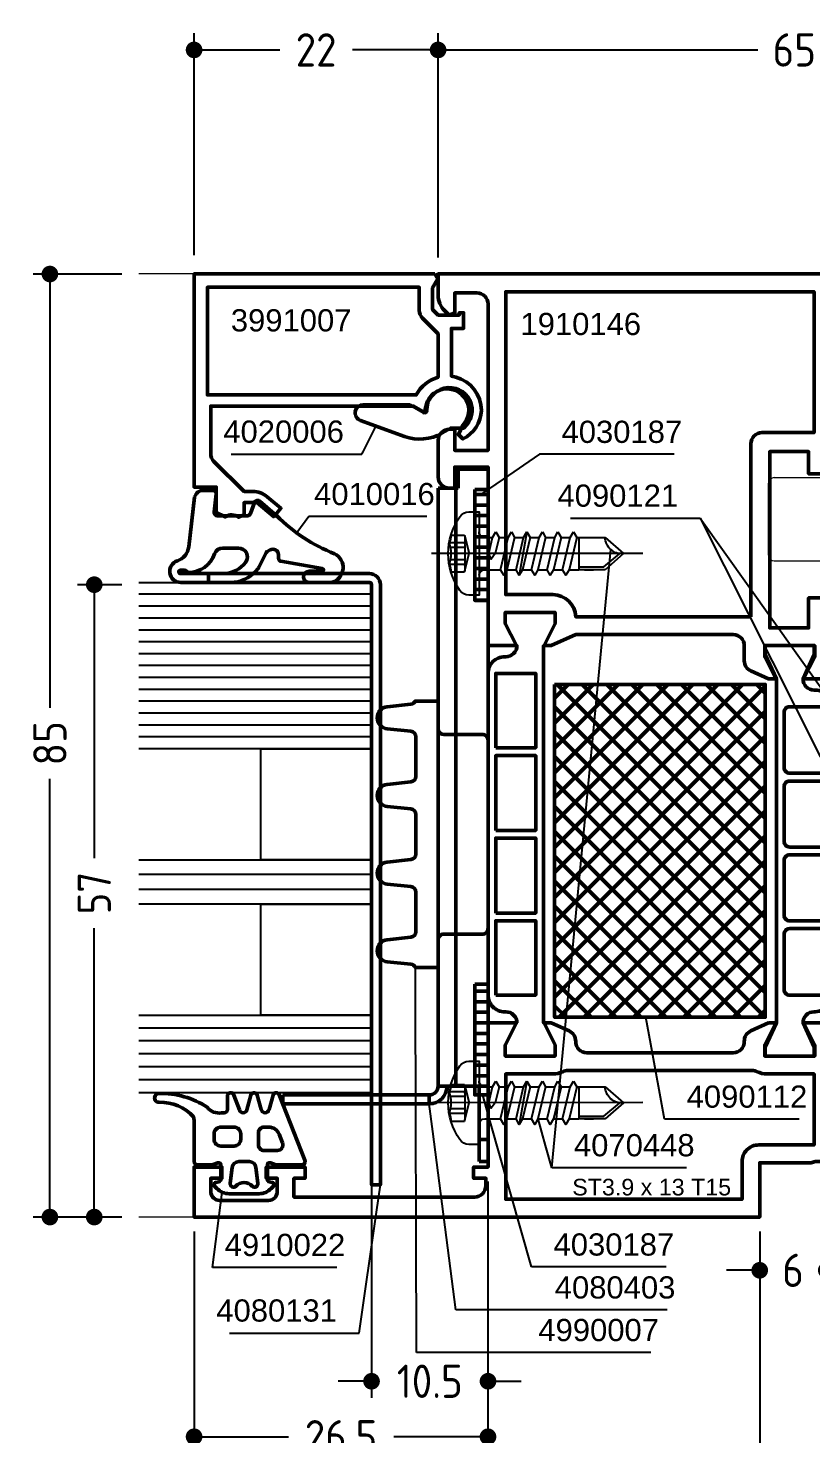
# Model space of a CAD drawing. Header units: millimetres. Extents: x 17 to 191, y 41 to 233.
# Drawn here: x 16.9 to 87.6, y 105.7 to 232.5 of the extents above; entities that cross this region are included whole.
import ezdxf

# ---------------------------------------------------------------- set-up
doc = ezdxf.new("R2010")
doc.units = ezdxf.units.MM
doc.linetypes.add('CENTER', pattern=[50.8, 31.75, -6.35, 6.35, -6.35])
for name, color, linetype, lineweight in [('AM_5', 3, 'Continuous', 25), ('AM_C', 50, 'Continuous', 50), ('AM_S', 80, 'Continuous', 50), ('Cent4', 10, 'CENTER', 13), ('Cont2', 2, 'Continuous', 25), ('Cont3', 70, 'Continuous', 18), ('Cont4', 10, 'Continuous', 13)]:
    doc.layers.add(name, color=color, linetype=linetype, lineweight=lineweight)
doc.styles.add('HBS_DIMTEXTSTYLE', font='isocp.shx')
doc.styles.add('SWISSL', font='swissl.ttf')
doc.dimstyles.new('Konstruktionsschnitt 1-1$0', dxfattribs={"dimscale": 0, "dimtxt": 3, "dimasz": 1.5, "dimexe": 1.5, "dimexo": 1.5, "dimgap": 1.5, "dimtad": 0, "dimdsep": 46, "dimtxsty": 'HBS_DIMTEXTSTYLE', "dimblk": 'PUNKT', "dimcen": 0, "dimclrd": 3, "dimclre": 3, "dimclrt": 2, "dimadec": 1, "dimazin": 2, "dimtfac": 0.7, "dimtofl": 0, "dimtmove": 0, "dimatfit": 3, "dimfxl": 1, "dimtolj": 1, "dimtzin": 0, "dimarcsym": 0})

# ---------------------------------------------------------------- blocks, each defined once
blk = doc.blocks.new('Band01')
for p, q in [((-7.795, 5.75), (-7.795, 3.7)), ((0.155, 0.161), (-0.306, 6.038)), ((-16.697, 2.677), (-21.002, 1.11)), ((-16.495, 2.5), (-16.495, 2.536)), ((-16.205, 2.25), (-16.245, 2.25)), ((-14.64, 2.036), (-15.51, 2.189)), ((-11.427, 1.975), (-13.945, 1.975)), ((-9.19, 2.25), (-10.87, 2.014)), ((-12.957, 1.7), (-9.796, 1.7)), ((-14.316, 0.834), (-14.752, -0.099)), ((-21.495, 0.405), (-21.495, -0.205)), ((-15.495, 0.25), (-14.589, 0.25)), ((-6.924, 0.142), (0, 0)), ((-20.651, -1.256), (-21.349, -0.559)), ((-14.845, -0.522), (-14.845, -7.982)), ((-11.374, -0.393), (-11.469, -0.299)), ((-11.466, -0.629), (-11.373, -0.536)), ((-11.345, 0), (-7.845, 0)), ((-20.395, -1.15), (-20.395, -0.8)), ((-20.395, -0.8), (-19.345, -0.8)), ((-19.189, -0.956), (-19.345, -0.8)), ((-19.345, -1.324), (-19.189, -1.168)), ((-16.495, -9.647), (-16.495, -0.75)), ((-11.382, -0.854), (-11.466, -0.771)), ((-11.466, -1.079), (-11.382, -0.996)), ((-11.382, -1.304), (-11.466, -1.221)), ((-9.506, -0.912), (-9.353, -0.939)), ((-19.345, -1.324), (-19.345, -1.45)), ((-19.189, -1.606), (-19.345, -1.45)), ((-19.345, -1.974), (-19.189, -1.818)), ((-11.466, -1.529), (-11.382, -1.446)), ((-11.374, -1.762), (-11.466, -1.671)), ((-11.345, -1.878), (-11.345, -1.833)), ((-10.836, -2.032), (-10.558, -1.837)), ((-9.022, -1.332), (-9.022, -2.498)), ((-19.345, -1.974), (-19.345, -2.1)), ((-19.189, -2.256), (-19.345, -2.1)), ((-19.345, -2.624), (-19.189, -2.468)), ((-12.992, -5.432), (-11.355, -1.92)), ((-11.003, -2.23), (-12.334, -5.086)), ((-11.449, -2.123), (-11.175, -2.251)), ((-11.139, -2.262), (-11.175, -2.251)), ((-10.982, -2.19), (-11.022, -2.235)), ((-21.678, -2.745), (-22.278, -4.031)), ((-20.645, -2.6), (-21.452, -2.6)), ((-20.395, -3.538), (-20.395, -2.85)), ((-19.345, -2.624), (-19.345, -2.75)), ((-19.189, -2.906), (-19.345, -2.75)), ((-19.345, -3.274), (-19.189, -3.118)), ((-9.026, -2.542), (-9.419, -4.77)), ((-19.795, -3.728), (-20.258, -3.687)), ((-19.295, -4.228), (-19.795, -3.728)), ((-19.345, -3.274), (-19.345, -3.4)), ((-19.345, -3.4), (-18.845, -3.4)), ((-18.595, -3.65), (-18.595, -8.161)), ((-25.895, -7.675), (-25.895, -4.425)), ((-25.645, -4.175), (-22.504, -4.175)), ((-19.295, -7.873), (-19.295, -4.228)), ((-18.595, -4.8), (-19.295, -4.8)), ((-12.78, -4.978), (-12.485, -5.115)), ((-12.413, -5.682), (-12.296, -6.345)), ((-12.474, -6.35), (-12.86, -6.026)), ((-11.336, -6.428), (-11.292, -6.181)), ((-10.713, -5.776), (-10.62, -5.792)), ((-12.295, -7.1), (-12.295, -6.733)), ((-12.093, -6.548), (-11.625, -6.63)), ((-18.595, -7.3), (-19.295, -7.3)), ((-11.295, -7.1), (-12.295, -7.1)), ((-11.316, -7.379), (-11.224, -7.288)), ((-11.232, -7.604), (-11.316, -7.521)), ((-11.195, -7.217), (-11.195, -7.2)), ((-25.645, -7.925), (-22.504, -7.925)), ((-22.278, -8.07), (-21.678, -9.356)), ((-19.795, -8.373), (-19.295, -7.873)), ((-11.316, -7.829), (-11.232, -7.746)), ((-11.232, -8.054), (-11.316, -7.971)), ((-11.316, -8.279), (-11.232, -8.196)), ((-20.87, -9.764), (-18.845, -8.594)), ((-20.395, -9.25), (-20.395, -8.563)), ((-20.258, -8.413), (-19.795, -8.373)), ((-14.711, -8.482), (-13.691, -10.25)), ((-11.232, -8.504), (-11.316, -8.421)), ((-11.316, -8.729), (-11.232, -8.646)), ((-11.232, -8.954), (-11.316, -8.871)), ((-21.452, -9.5), (-20.645, -9.5)), ((-11.316, -9.179), (-11.232, -9.096)), ((-11.232, -9.404), (-11.316, -9.321)), ((-20.995, -10.85), (-20.995, -9.98)), ((-18.422, -11.677), (-16.568, -9.823)), ((-11.316, -9.629), (-11.232, -9.546)), ((-11.232, -9.854), (-11.316, -9.771)), ((-11.316, -10.079), (-11.232, -9.996)), ((-20.395, -11.1), (-20.395, -10.4)), ((-20.395, -10.4), (-19.345, -10.4)), ((-19.345, -10.4), (-19.345, -10.674)), ((-12.824, -10.75), (-11.295, -10.75)), ((-11.224, -10.312), (-11.316, -10.221)), ((-11.195, -10.65), (-11.195, -10.383)), ((-20.745, -11.1), (-20.395, -11.1)), ((-19.285, -11.016), (-19.078, -11.586)), ((-18.843, -11.75), (-18.599, -11.75))]:
    blk.add_line(p, q)
blk.add_lwpolyline([(-11.022, -2.235), (-11.078, -2.261), (-11.139, -2.262)])
for radius in [1.637, 1.125]:
    blk.add_circle((-4.045, 5.75), radius)
for centre, radius, start, end in [((-4.045, 5.75), 3.75, 4.41148, 180), ((-9.795, 3.7), 2, 269.99111, 0), ((-9.295, 3.75), 1.5, 273.06609, 358.03854), ((-16.645, 2.536), 0.15, 0, 110), ((-16.245, 2.5), 0.25, 180, 270), ((-16.205, -1.75), 4, 80, 90), ((-13.945, 5.975), 4, 260, 270), ((-11.427, 5.975), 4, 270, 278), ((-12.957, 0.2), 1.5, 90, 155), ((-20.745, 0.405), 0.75, 110, 180), ((-15.495, -0.75), 1, 90, 180), ((-7.011, -2.357), 2.5, 88, 109.49366), ((0.005, 0.15), 0.15, 268, 4.41148), ((-20.995, -0.205), 0.5, 180, 225), ((-13.845, -0.522), 1, 155, 180), ((-11.345, -0.175), 0.175, 90, 225), ((-11.395, -0.7), 0.1, 135, 225), ((-11.445, -0.464), 0.1, 315, 45), ((-20.545, -1.15), 0.15, 225, 0), ((-19.295, -1.062), 0.15, 315, 45), ((-11.395, -1.15), 0.1, 135, 225), ((-11.453, -0.925), 0.1, 315, 45), ((-11.705, -0.199), 2, 305.00023, 332.53634), ((-9.575, -1.305), 0.4, 80, 152.53869), ((-9.422, -1.332), 0.4, 0, 80), ((-19.295, -1.712), 0.15, 315, 45), ((-11.395, -1.6), 0.1, 135, 225), ((-11.453, -1.375), 0.1, 315, 45), ((-11.445, -1.833), 0.1, 0, 45), ((-11.445, -1.878), 0.1, 335, 0), ((-19.295, -2.362), 0.15, 315, 45), ((-10.55, -2.442), 0.5, 125, 155), ((-9.272, -2.498), 0.25, 350, 0), ((-21.452, -2.85), 0.25, 90, 155), ((-20.645, -2.85), 0.25, 0, 90), ((-19.295, -3.012), 0.15, 315, 45), ((-20.245, -3.538), 0.15, 180, 265), ((-18.845, -3.65), 0.25, 0, 90), ((-25.645, -4.425), 0.25, 90, 180), ((-22.504, -3.925), 0.25, 270, 335), ((-10.447, -4.807), 1, 260, 346.91128), ((-14.343, -3.902), 5, 346.91133, 350), ((-12.539, -5.643), 0.5, 155, 230), ((-12.549, -5.251), 0.15, 347.03873, 64.96205), ((-11.428, -5.508), 1, 154.99544, 190), ((-10.8, -6.268), 0.5, 80, 169.98473), ((-12.795, -6.733), 0.5, 0, 50), ((-12.05, -6.302), 0.25, 190, 260), ((-11.582, -6.384), 0.25, 260, 350), ((-11.245, -7.45), 0.1, 135, 225), ((-11.295, -7.2), 0.1, 0, 90), ((-11.303, -7.675), 0.1, 315, 45), ((-11.295, -7.217), 0.1, 315, 0), ((-25.645, -7.675), 0.25, 180, 270), ((-22.504, -8.175), 0.25, 25, 90), ((-19.095, -8.161), 0.5, 300, 0), ((-13.845, -7.982), 1, 180, 210), ((-11.245, -7.9), 0.1, 135, 225), ((-11.303, -8.125), 0.1, 315, 45), ((-20.245, -8.563), 0.15, 95, 180), ((-11.245, -8.35), 0.1, 135, 225), ((-11.245, -8.8), 0.1, 135, 225), ((-11.303, -8.575), 0.1, 315, 45), ((-21.452, -9.25), 0.25, 205, 270), ((-20.645, -9.25), 0.25, 270, 0), ((-11.245, -9.25), 0.1, 135, 225), ((-11.303, -9.025), 0.1, 315, 45), ((-11.303, -9.475), 0.1, 315, 45), ((-20.745, -9.98), 0.25, 120, 180), ((-16.745, -9.647), 0.25, 315, 0), ((-11.245, -9.7), 0.1, 135, 225), ((-11.245, -10.15), 0.1, 135, 225), ((-11.303, -9.925), 0.1, 315, 45), ((-18.345, -10.674), 1, 180, 200), ((-12.824, -9.75), 1, 210, 270), ((-11.295, -10.65), 0.1, 270, 0), ((-11.295, -10.383), 0.1, 0, 45), ((-20.745, -10.85), 0.25, 180, 270), ((-18.843, -11.5), 0.25, 200, 270), ((-18.599, -11.5), 0.25, 270, 315)]:
    blk.add_arc(centre, radius, start, end)
at = {"layer": 'Cent4'}
for q in [(-4.045, 11.253), (-8.548, 5.75), (0.458, 5.75), (-4.045, 1.247)]:
    blk.add_line((-4.045, 5.75), q, dxfattribs=at)
blk = doc.blocks.new('PUNKT')
at = {"color": 0, "linetype": 'Continuous'}
blk.add_line((-0.5, 0), (-1, 0), dxfattribs=at)
at = {"color": 0, "linetype": 'Continuous', "const_width": 0.5}
blk.add_lwpolyline([(-0.25, 0, 1), (0.25, 0, 1)], format="xyb", close=True, dxfattribs=at)
blk = doc.blocks.new('*D6')
at = {"layer": 'AM_5', "color": 3, "lineweight": -2, "transparency": 16777216}
for p, q in [((25.37, 182.37), (21.37, 182.37)), ((22.87, 180.87), (22.87, 157.72)), ((22.87, 126.87), (22.87, 151.42)), ((25.37, 125.37), (21.37, 125.37))]:
    blk.add_line(p, q, dxfattribs=at)
at = {"layer": 'AM_5', "color": 3, "lineweight": -2, "transparency": 16777216, "xscale": 1.5, "yscale": 1.5, "zscale": 1.5}
for p, rotation in [((22.87, 182.37), 90), ((22.87, 125.37), 270)]:
    blk.add_blockref('PUNKT', p, dxfattribs=dict(at, rotation=rotation))
at = {"layer": 'AM_5', "color": 2, "transparency": 16777216, "insert": (22.87, 154.57), "char_height": 3, "attachment_point": 5, "rotation": 90, "style": 'HBS_DIMTEXTSTYLE'}
blk.add_mtext('\\A1;57', dxfattribs=at)
blk = doc.blocks.new('*D7')
at = {"layer": 'AM_5', "color": 3, "lineweight": -2, "transparency": 16777216}
for p, q in [((25.37, 210.37), (17.37, 210.37)), ((18.87, 208.87), (18.87, 171.28)), ((18.87, 126.87), (18.87, 164.86)), ((25.37, 125.37), (17.37, 125.37))]:
    blk.add_line(p, q, dxfattribs=at)
at = {"layer": 'AM_5', "color": 3, "lineweight": -2, "transparency": 16777216, "xscale": 1.5, "yscale": 1.5, "zscale": 1.5}
for p, rotation in [((18.87, 210.37), 90), ((18.87, 125.37), 270)]:
    blk.add_blockref('PUNKT', p, dxfattribs=dict(at, rotation=rotation))
at = {"layer": 'AM_5', "color": 2, "transparency": 16777216, "insert": (18.87, 168.07), "char_height": 3, "attachment_point": 5, "rotation": 90, "style": 'HBS_DIMTEXTSTYLE'}
blk.add_mtext('\\A1;85', dxfattribs=at)
blk = doc.blocks.new('*D8')
at = {"layer": 'AM_5', "color": 3, "lineweight": -2, "transparency": 16777216}
for p, q in [((31.87, 212.07), (31.87, 232.07)), ((53.87, 212.07), (53.87, 232.07)), ((33.37, 230.57), (39.6, 230.57)), ((52.37, 230.57), (46.15, 230.57))]:
    blk.add_line(p, q, dxfattribs=at)
at = {"layer": 'AM_5', "color": 3, "lineweight": -2, "transparency": 16777216, "xscale": 1.5, "yscale": 1.5, "zscale": 1.5, "rotation": 180}
blk.add_blockref('PUNKT', (31.87, 230.57), dxfattribs=at)
at = {"layer": 'AM_5', "color": 3, "lineweight": -2, "transparency": 16777216, "xscale": 1.5, "yscale": 1.5, "zscale": 1.5}
blk.add_blockref('PUNKT', (53.87, 230.57), dxfattribs=at)
at = {"layer": 'AM_5', "color": 2, "transparency": 16777216, "insert": (42.87, 230.57), "char_height": 3, "attachment_point": 5, "style": 'HBS_DIMTEXTSTYLE'}
blk.add_mtext('\\A1;22', dxfattribs=at)
blk = doc.blocks.new('*D9')
at = {"layer": 'AM_5', "color": 3, "lineweight": -2, "transparency": 16777216}
for p, q in [((53.87, 211.87), (53.87, 232.07)), ((118.87, 209.57), (118.87, 232.07)), ((55.37, 230.57), (82.69, 230.57)), ((117.37, 230.57), (89.29, 230.57))]:
    blk.add_line(p, q, dxfattribs=at)
at = {"layer": 'AM_5', "color": 3, "lineweight": -2, "transparency": 16777216, "xscale": 1.5, "yscale": 1.5, "zscale": 1.5, "rotation": 180}
blk.add_blockref('PUNKT', (53.87, 230.57), dxfattribs=at)
at = {"layer": 'AM_5', "color": 3, "lineweight": -2, "transparency": 16777216, "xscale": 1.5, "yscale": 1.5, "zscale": 1.5}
blk.add_blockref('PUNKT', (118.87, 230.57), dxfattribs=at)
at = {"layer": 'AM_5', "color": 2, "transparency": 16777216, "insert": (85.99, 230.57), "char_height": 3, "attachment_point": 5, "style": 'HBS_DIMTEXTSTYLE'}
blk.add_mtext('\\A1;65', dxfattribs=at)
blk = doc.blocks.new('*D12')
at = {"layer": 'AM_5', "color": 3, "lineweight": -2, "transparency": 16777216}
for p, q in [((47.87, 134.87), (47.87, 109.07)), ((58.37, 128.57), (58.37, 109.07)), ((46.37, 110.57), (44.87, 110.57)), ((59.87, 110.57), (61.37, 110.57))]:
    blk.add_line(p, q, dxfattribs=at)
at = {"layer": 'AM_5', "color": 3, "lineweight": -2, "transparency": 16777216, "xscale": 1.5, "yscale": 1.5, "zscale": 1.5}
blk.add_blockref('PUNKT', (47.87, 110.57), dxfattribs=at)
at = {"layer": 'AM_5', "color": 3, "lineweight": -2, "transparency": 16777216, "xscale": 1.5, "yscale": 1.5, "zscale": 1.5, "rotation": 180}
blk.add_blockref('PUNKT', (58.37, 110.57), dxfattribs=at)
at = {"layer": 'AM_5', "color": 2, "transparency": 16777216, "insert": (53.12, 110.57), "char_height": 3, "attachment_point": 5, "style": 'HBS_DIMTEXTSTYLE'}
blk.add_mtext('\\A1;10.5', dxfattribs=at)
blk = doc.blocks.new('*D13')
at = {"layer": 'AM_5', "color": 3, "lineweight": -2, "transparency": 16777216}
for p, q in [((58.37, 128.57), (58.37, 104.07)), ((31.87, 124.07), (31.87, 104.07)), ((33.37, 105.57), (40.37, 105.57)), ((56.87, 105.57), (49.87, 105.57))]:
    blk.add_line(p, q, dxfattribs=at)
at = {"layer": 'AM_5', "color": 3, "lineweight": -2, "transparency": 16777216, "xscale": 1.5, "yscale": 1.5, "zscale": 1.5, "rotation": 180}
blk.add_blockref('PUNKT', (31.87, 105.57), dxfattribs=at)
at = {"layer": 'AM_5', "color": 3, "lineweight": -2, "transparency": 16777216, "xscale": 1.5, "yscale": 1.5, "zscale": 1.5}
blk.add_blockref('PUNKT', (58.37, 105.57), dxfattribs=at)
at = {"layer": 'AM_5', "color": 2, "transparency": 16777216, "insert": (45.12, 105.57), "char_height": 3, "attachment_point": 5, "style": 'HBS_DIMTEXTSTYLE'}
blk.add_mtext('\\A1;26.5', dxfattribs=at)
blk = doc.blocks.new('*D14')
at = {"layer": 'AM_5', "color": 3, "lineweight": -2, "transparency": 16777216}
for p, q in [((31.87, 123.87), (31.87, 99.07)), ((82.87, 124.07), (82.87, 99.07)), ((33.37, 100.57), (54.52, 100.57)), ((81.37, 100.57), (60.22, 100.57))]:
    blk.add_line(p, q, dxfattribs=at)
at = {"layer": 'AM_5', "color": 3, "lineweight": -2, "transparency": 16777216, "xscale": 1.5, "yscale": 1.5, "zscale": 1.5, "rotation": 180}
blk.add_blockref('PUNKT', (31.87, 100.57), dxfattribs=at)
at = {"layer": 'AM_5', "color": 3, "lineweight": -2, "transparency": 16777216, "xscale": 1.5, "yscale": 1.5, "zscale": 1.5}
blk.add_blockref('PUNKT', (82.87, 100.57), dxfattribs=at)
at = {"layer": 'AM_5', "color": 2, "transparency": 16777216, "insert": (57.37, 100.57), "char_height": 3, "attachment_point": 5, "style": 'HBS_DIMTEXTSTYLE'}
blk.add_mtext('\\A1;51', dxfattribs=at)
blk = doc.blocks.new('*D15')
at = {"layer": 'AM_5', "color": 3, "lineweight": -2, "transparency": 16777216}
for p, q in [((82.87, 124.07), (82.87, 119.07)), ((88.87, 124.07), (88.87, 119.07)), ((81.37, 120.57), (79.87, 120.57)), ((90.37, 120.57), (91.87, 120.57))]:
    blk.add_line(p, q, dxfattribs=at)
at = {"layer": 'AM_5', "color": 3, "lineweight": -2, "transparency": 16777216, "xscale": 1.5, "yscale": 1.5, "zscale": 1.5}
blk.add_blockref('PUNKT', (82.87, 120.57), dxfattribs=at)
at = {"layer": 'AM_5', "color": 3, "lineweight": -2, "transparency": 16777216, "xscale": 1.5, "yscale": 1.5, "zscale": 1.5, "rotation": 180}
blk.add_blockref('PUNKT', (88.87, 120.57), dxfattribs=at)
at = {"layer": 'AM_5', "color": 2, "transparency": 16777216, "insert": (85.87, 120.57), "char_height": 3, "attachment_point": 5, "style": 'HBS_DIMTEXTSTYLE'}
blk.add_mtext('\\A1;6', dxfattribs=at)
blk = doc.blocks.new('WS4070448')
at = {"linetype": 'CENTER'}
blk.add_line((-0.02, -14.76), (0, 4.3), dxfattribs=at)
for p, q in [((-0.97, 1.33), (-0.97, 2.72)), ((-0.56, 1.33), (-0.56, 2.61)), ((0.56, 1.33), (0.56, 2.61)), ((0.97, 1.33), (0.97, 2.72)), ((-1.45, -9), (-1.45, -11.36)), ((-1.45, -9), (1.45, -9)), ((1.45, -11.36), (1.45, -9)), ((-1.45, -11.36), (0, -13)), ((0, -13), (1.45, -11.36))]:
    blk.add_line(p, q)
blk.add_lwpolyline([(3.32, 1.75, 0.314856), (-3.32, 1.75, 0.244912), (-3.75, 0.93), (-3.75, 0), (3.75, 0), (3.75, 0.93, 0.244912), (3.32, 1.75, 0.138291)], format="xyb")
for points in [[(-1.65, 2.56), (-1.65, 1.33)], [(1.65, 2.56), (1.65, 1.33)], [(-1.65, 1.33), (0, 0.89)], [(1.65, 1.33), (0, 0.89)], [(-1.45, -0.5), (-1.45, -1.21)], [(1.45, -0.5), (1.45, -1.92)], [(-1.45, -1.79), (-1.45, -2.21)], [(-1.45, -1.79), (-1.45, -2.61)], [(-1.45, -1.79), (-1.45, -2.61)], [(1.45, -2.5), (1.45, -3.32)], [(-1.95, -4.3), (1.95, -3.61)], [(-1.45, -3.19), (-1.45, -4.01)], [(-1.45, -4.59), (-1.45, -5.41)], [(1.45, -3.9), (1.45, -4.72)], [(-1.45, -5.99), (-1.45, -6.81)], [(1.45, -5.3), (1.45, -6.12)], [(-1.45, -7.39), (-1.45, -8.21)], [(1.45, -6.7), (1.45, -7.52)], [(-1.45, -8.79), (-1.45, -9)], [(1.45, -8.1), (1.45, -9)], [(1.2, -9), (1.2, -11.25), (0.03, -12.65)], [(1.45, -9.5), (1.45, -10.32)], [(-1.45, -10.19), (-1.45, -11.01)]]:
    blk.add_lwpolyline(points)
for points in [[(-1.95, -1.5), (-1.45, -1.79), (0, -1.44), (0.5, -1.07), (0, -0.87), (-1.45, -1.21)], [(-1.95, -2.9), (-1.45, -3.19), (1.45, -2.5), (1.95, -2.21), (1.45, -1.92), (-1.45, -2.61)], [(-1.95, -4.3), (-1.45, -4.59), (1.45, -3.9), (1.95, -3.61), (1.45, -3.32), (-1.45, -4.01)], [(-1.95, -5.7), (-1.45, -5.99), (1.45, -5.3), (1.95, -5.01), (1.45, -4.72), (-1.45, -5.41)], [(-1.95, -7.1), (-1.45, -7.39), (1.45, -6.7), (1.95, -6.41), (1.45, -6.12), (-1.45, -6.81)], [(-1.95, -8.5), (-1.45, -8.79), (1.45, -8.1), (1.95, -7.81), (1.45, -7.52), (-1.45, -8.21)]]:
    blk.add_lwpolyline(points, close=True)
for centre, radius, start, end in [((-1.59, 3.84), 1.28, 267.2848, 298.8872), ((0, 5.49), 2.94, 250.6988, 289.3012), ((1.59, 3.84), 1.28, 241.1128, 272.7152), ((-1.31, 2.49), 1.21, 253.6643, 286.3357), ((0, 11.41), 10.13, 264.4948, 275.5052), ((1.31, 2.49), 1.21, 253.6643, 286.3357), ((1.95, -0.5), 0.5, 90, 180), ((-1.95, -0.5), 0.5, 0, 90), ((-1.46, -12.83), 1.47, 353.4244, 89.6688)]:
    blk.add_arc(centre, radius, start, end)
blk = doc.blocks.new('*S47')
at = {"layer": 'AM_5', "color": 3, "linetype": 'Continuous'}
blk.add_line((63.55, 131.82), (62.88, 134.22), dxfattribs=at)
at = {"layer": 'AM_5', "color": 3}
for p, q in [((64.12, 129.82), (63.55, 131.82)), ((76.26, 129.82), (64.12, 129.82))]:
    blk.add_line(p, q, dxfattribs=at)
at = {"layer": 'AM_5', "color": 2, "insert": (66.12, 130.82), "char_height": 2, "attachment_point": 7, "style": 'SWISSL'}
blk.add_mtext('4070448', dxfattribs=at)
blk = doc.blocks.new('ZAHL links')
at = {"layer": 'AM_5', "color": 2, "style": 'SWISSL'}
blk.add_attdef('XXX', (1.85, -2.5), '', height=1.5, dxfattribs=at)
blk = doc.blocks.new('*S48')
at = {"layer": 'AM_5', "color": 3, "linetype": 'Continuous'}
blk.add_line((73.04, 140.94), (72.59, 143.4), dxfattribs=at)
at = {"layer": 'AM_5', "color": 3}
for p, q in [((74.28, 134.2), (73.04, 140.94)), ((86.42, 134.2), (74.28, 134.2))]:
    blk.add_line(p, q, dxfattribs=at)
at = {"layer": 'AM_5', "color": 2, "insert": (76.28, 135.2), "char_height": 2, "attachment_point": 7, "style": 'SWISSL'}
blk.add_mtext('4090112', dxfattribs=at)
blk = doc.blocks.new('*S56')
at = {"layer": 'AM_5', "color": 3}
for p, q in [((65.81, 188.37), (77.51, 188.37)), ((77.51, 188.37), (91.16, 169.18))]:
    blk.add_line(p, q, dxfattribs=at)
at = {"layer": 'AM_5', "color": 3, "linetype": 'Continuous'}
blk.add_line((91.16, 169.18), (92.61, 167.14), dxfattribs=at)
at = {"layer": 'AM_5', "color": 2, "insert": (75.51, 189.37), "char_height": 2, "attachment_point": 9, "style": 'SWISSL'}
blk.add_mtext('4090121', dxfattribs=at)
blk = doc.blocks.new('*U27', base_point=(71.49, 173.45))
for p, q in [((72.66, 173.45), (72.66, 194.45)), ((73.82, 173.45), (73.82, 194.45)), ((74.99, 173.45), (74.99, 194.45)), ((76.16, 173.45), (76.16, 194.45)), ((77.32, 173.45), (77.32, 194.45)), ((89.82, 173.45), (89.82, 194.45)), ((91.16, 173.45), (91.16, 194.45)), ((103.56, 173.45), (103.56, 194.45)), ((104.63, 173.45), (104.63, 194.45)), ((105.7, 173.45), (105.7, 194.45)), ((106.78, 173.45), (106.78, 194.45)), ((107.85, 173.45), (107.85, 194.45)), ((108.92, 173.45), (108.92, 194.45)), ((109.99, 173.45), (109.99, 194.45)), ((111.06, 173.45), (111.06, 194.45)), ((112.13, 173.45), (112.13, 194.45)), ((113.2, 173.45), (113.2, 194.45)), ((114.28, 173.45), (114.28, 194.45)), ((115.35, 173.45), (115.35, 194.45)), ((116.42, 173.45), (116.42, 194.45))]:
    blk.add_line(p, q)
for points in [[(78.49, 194.45), (78.49, 173.45), (71.49, 173.45), (71.49, 194.45)], [(92.49, 194.45), (92.49, 173.45), (88.49, 173.45), (88.49, 194.45)], [(117.49, 194.45), (117.49, 173.45), (102.49, 173.45), (102.49, 194.45)]]:
    blk.add_lwpolyline(points)
for points in [[(88.49, 173.45), (78.49, 173.45), (78.49, 183.45), (88.49, 183.45)], [(102.49, 173.45), (92.49, 173.45), (92.49, 183.45), (102.49, 183.45)]]:
    blk.add_lwpolyline(points, close=True)
blk = doc.blocks.new('*S62')
at = {"layer": 'AM_5', "color": 3, "linetype": 'Continuous'}
blk.add_line((47.1, 194.35), (48.24, 196.58), dxfattribs=at)
at = {"layer": 'AM_5', "color": 3}
for p, q in [((35.22, 194.14), (46.99, 194.14)), ((46.99, 194.14), (47.1, 194.35))]:
    blk.add_line(p, q, dxfattribs=at)
at = {"layer": 'AM_5', "color": 2, "insert": (45.38, 195.14), "char_height": 2, "attachment_point": 9, "style": 'SWISSL'}
blk.add_mtext('4020006', dxfattribs=at)
blk = doc.blocks.new('*S63')
at = {"layer": 'AM_5', "color": 3}
for p, q in [((42.22, 188.51), (41.14, 187.03)), ((52.85, 188.51), (42.22, 188.51))]:
    blk.add_line(p, q, dxfattribs=at)
at = {"layer": 'AM_5', "color": 2, "insert": (42.69, 189.51), "char_height": 2, "attachment_point": 7, "style": 'SWISSL'}
blk.add_mtext('4010016', dxfattribs=at)
blk = doc.blocks.new('*S64')
at = {"layer": 'AM_5', "color": 3, "linetype": 'Continuous'}
blk.add_line((58.57, 133.97), (57.89, 136.37), dxfattribs=at)
at = {"layer": 'AM_5', "color": 3}
for p, q in [((62.28, 120.87), (58.57, 133.97)), ((74.43, 120.87), (62.28, 120.87))]:
    blk.add_line(p, q, dxfattribs=at)
at = {"layer": 'AM_5', "color": 2, "insert": (64.28, 121.87), "char_height": 2, "attachment_point": 7, "style": 'SWISSL'}
blk.add_mtext('4030187', dxfattribs=at)
blk = doc.blocks.new('*S65')
at = {"layer": 'AM_5', "color": 3}
for p, q in [((63, 194.12), (59.74, 191.89)), ((75.16, 194.12), (63, 194.12))]:
    blk.add_line(p, q, dxfattribs=at)
at = {"layer": 'AM_5', "color": 3, "linetype": 'Continuous'}
blk.add_line((59.74, 191.89), (57.67, 190.48), dxfattribs=at)
at = {"layer": 'AM_5', "color": 2, "insert": (65, 195.12), "char_height": 2, "attachment_point": 7, "style": 'SWISSL'}
blk.add_mtext('4030187', dxfattribs=at)
blk = doc.blocks.new('*S66')
at = {"layer": 'AM_5', "color": 3, "linetype": 'Continuous'}
blk.add_line((53.39, 133.09), (53.07, 135.57), dxfattribs=at)
at = {"layer": 'AM_5', "color": 3}
for p, q in [((55.46, 117), (53.39, 133.09)), ((74.52, 117), (55.46, 117))]:
    blk.add_line(p, q, dxfattribs=at)
at = {"layer": 'AM_5', "color": 2, "insert": (64.39, 118), "char_height": 2, "attachment_point": 7, "style": 'SWISSL'}
blk.add_mtext('4080403', dxfattribs=at)
blk = doc.blocks.new('*S67')
at = {"layer": 'AM_5', "color": 3, "linetype": 'Continuous'}
blk.add_line((48.32, 125.8), (48.67, 128.27), dxfattribs=at)
at = {"layer": 'AM_5', "color": 3}
for p, q in [((46.75, 114.92), (48.32, 125.8)), ((35.05, 114.92), (46.75, 114.92))]:
    blk.add_line(p, q, dxfattribs=at)
at = {"layer": 'AM_5', "color": 2, "insert": (44.75, 115.92), "char_height": 2, "attachment_point": 9, "style": 'SWISSL'}
blk.add_mtext('4080131', dxfattribs=at)
blk = doc.blocks.new('*S69')
at = {"layer": 'AM_5', "color": 3, "linetype": 'Continuous'}
blk.add_line((51.83, 145.37), (51.82, 147.87), dxfattribs=at)
at = {"layer": 'AM_5', "color": 3}
for p, q in [((51.91, 113.16), (51.83, 145.37)), ((60.91, 113.16), (51.91, 113.16)), ((73.06, 113.16), (60.91, 113.16))]:
    blk.add_line(p, q, dxfattribs=at)
at = {"layer": 'AM_5', "color": 2, "insert": (62.91, 114.16), "char_height": 2, "attachment_point": 7, "style": 'SWISSL'}
blk.add_mtext('4990007', dxfattribs=at)
blk = doc.blocks.new('WI4020006')
blk.add_lwpolyline([(0.5, 3.55), (-0.19, 2.35, 0.580267), (-0.02, 2.05, -1.597325), (-1.6, -1.28), (-1.6, -0.12), (-2.07, 0.68, -0.221695), (-2.36, 4.05), (-0.92, 8.02, -0.8391), (0.5, 7.77), (0.5, 3.55)], format="xyb", close=True)
blk = doc.blocks.new('WI1910146')
for points in [[(-57.5, 30.2), (-57.5, 29.55), (-59.5, 30.55), (-60.5, 30.55), (-60.5, 26.05), (-59.5, 26.05), (-57.5, 27.05), (-57.5, 24.5), (-60.5, 24.5), (-60.5, 22.4), (-61.5, 22.35), (-61.7, 24.4), (-68.65, 24.4), (-68.94, 22.75), (-69.52, 22.72), (-70, 24.5), (-70, 26), (-70.1, 26.37), (-70.1, 31), (-75, 31), (-75, 82), (-70.5, 82), (-70.5, 79.5), (-71.5, 79.5), (-71.5, 80.5), (-72.7, 80.5, 0.414214), (-73.5, 79.7), (-73.5, 75.3, 0.414214), (-72.7, 74.5), (-71.5, 74.5), (-71.5, 75.5), (-70.5, 75.5), (-70.5, 72), (-71.5, 72), (-71.5, 73), (-73.2, 73), (-73.2, 56.7, 0.414214), (-72.2, 55.7), (-71.5, 55.7), (-71.5, 56.8), (-70.5, 56.8), (-70.5, 55.5), (-57.5, 55.5), (-57.5, 52.95), (-59.5, 53.95), (-60.5, 53.95), (-60.5, 49.45), (-59.5, 49.45), (-57.5, 50.45), (-57.5, 49.8), (-58.23, 48.19, -0.301742), (-59.17, 47.6, 0.422452), (-60.2, 46.6), (-60.2, 33.4, 0.422452), (-59.17, 32.4, -0.301742), (-58.23, 31.81), (-57.5, 30.2)], [(-23.5, 32.4, 0.414214), (-22.5, 33.4), (-22.5, 47.6), (-23.5, 49.8), (-23.5, 50.45), (-21.5, 49.45), (-20.5, 49.45), (-20.5, 53.95), (-21.5, 53.95), (-23.5, 52.95), (-23.5, 55.5), (-7.4, 55.5), (-7.4, 58.5), (-9.3, 58.5), (-9.3, 59, -0.414214), (-8.3, 60), (-5, 60, -0.414214), (-4, 59), (-4, 58.5), (-5.9, 58.5), (-5.9, 55.5), (7.3, 55.5, 0.414214), (8.3, 56.5), (8.3, 58.5), (6.5, 58.5), (6.29, 59.01), (6.69, 59.41, -0.198912), (8.1, 60), (10, 60), (10, -2.5, -0.414214), (7.5, -5), (5.5, -5), (5.5, -3.81, -0.153102), (5.68, -3.24), (6.14, -2.59), (6.5, -2.7), (6.5, -3.5), (7.7, -3.5, 0.414214), (8.5, -2.7), (8.5, 1.7, 0.414214), (7.7, 2.5), (6.5, 2.5), (6.5, 1.7), (6.14, 1.59), (5.68, 2.24, -0.153102), (5.5, 2.81), (5.5, 4.8), (6.5, 4.8), (6.5, 4), (8.2, 4), (8.2, 24.4), (6.5, 24.4), (6.5, 23.1), (5.5, 23.1), (5.5, 24.4), (-2.96, 24.4), (-3.6, 22), (-3.6, 18.3), (-1.6, 18.3), (-1.6, 17.4), (-1.76, 16.5), (-6.84, 16.5), (-7, 17.4), (-7, 18.3), (-5.2, 18.3), (-5.2, 22), (-7.14, 22), (-5.9, 25.1), (-8, 25.1), (-8, 26.6), (-6, 26.6), (-6, 30.1), (-21.9, 30.1), (-21.9, 26.6), (-19.2, 26.6), (-19.2, 25.1), (-21, 25.1), (-21, 22), (-22.8, 22), (-22.8, 18.3), (-21, 18.3), (-21, 17.4), (-21.16, 16.5), (-24.6, 16.5), (-24.6, 23.2), (-23.9, 23.9), (-23.9, 24.5), (-26.5, 24.5), (-26.5, 27.05), (-24.5, 26.05), (-23.5, 26.05), (-23.5, 30.55), (-24.5, 30.55), (-26.5, 29.55), (-26.5, 30.2), (-25.77, 31.81, -0.294108), (-24.86, 32.4), (-23.5, 32.4)], [(-57.5, 52.9, 0.414214), (-56.5, 53.9), (-56.5, 54, -0.414214), (-55, 55.5), (-26, 55.5, -0.414214), (-24.5, 54), (-24.5, 53.9, 0.414214), (-23.5, 52.9), (-23.5, 52.95), (-21.5, 53.95), (-20.5, 53.95), (-20.5, 49.45), (-21.5, 49.45), (-23.5, 50.45), (-23.5, 50.5), (-57.5, 50.5), (-57.5, 50.45), (-59.5, 49.45), (-60.5, 49.45), (-60.5, 53.95), (-59.5, 53.95), (-57.5, 52.95), (-57.5, 52.9)], [(-62.1, 49.65), (-62.1, 53.9), (-73.4, 53.9), (-73.4, 32.6), (-70, 32.6, -0.414214), (-68.5, 31.1), (-68.5, 26.1), (-62.1, 26.1), (-62.1, 30.35, -0.112281), (-61.9, 31.24, 0.112281), (-61.8, 31.67), (-61.8, 48.33, 0.112281), (-61.9, 48.76, -0.112281), (-62.1, 49.65)], [(-20.9, 31.8), (-20.9, 47.6, 0.407087), (-18.9, 49.65), (-18.9, 53.9), (8.4, 53.9), (8.4, 26.1), (-4.3, 26.1), (-4.3, 30.8, 0.414214), (-5.3, 31.8), (-20.9, 31.8)], [(-28.18, 24.75), (-31.57, 22.55, 0.253968), (-31.8, 22.13), (-31.8, 15.77, 0.569247), (-31.23, 14.71), (-28.65, 14.6, 0.139453), (-27.96, 14.77, 0.173382), (-25.98, 17.05, -1), (-25.32, 16.8, -0.173382), (-27.62, 14.16, -0.139453), (-28.68, 13.9), (-51.06, 14.84, -0.401995), (-52.5, 16.34), (-52.5, 22.33, 0.253968), (-52.73, 22.75), (-55.82, 24.75, -0.253968), (-56.5, 26.01), (-56.5, 26.1, 0.414214), (-57.5, 27.1), (-57.5, 27.1), (-57.5, 27.1), (-57.5, 27.1), (-59.7, 26.1), (-60.5, 26.1), (-60.5, 30.5), (-59.7, 30.5), (-57.5, 29.5), (-26.5, 29.5), (-24.3, 30.5), (-23.5, 30.5), (-23.5, 26.1), (-24.3, 26.1), (-26.5, 27.1, 0.414214), (-27.5, 26.1), (-27.5, 26.01, -0.253968), (-28.18, 24.75)], [(-53.19, 23.88), (-54.77, 24.91, -0.253968), (-55, 25.33), (-55, 28.3, -0.414214), (-54.5, 28.8), (-49.5, 28.8, -0.414214), (-49, 28.3), (-49, 24.3, -0.414214), (-49.5, 23.8), (-52.91, 23.8, -0.144993), (-53.19, 23.88)], [(-48.3, 28.3, -0.414214), (-47.8, 28.8), (-42.85, 28.8, -0.414214), (-42.35, 28.3), (-42.35, 24.3, -0.414214), (-42.85, 23.8), (-47.8, 23.8, -0.414214), (-48.3, 24.3), (-48.3, 28.3)], [(-41.65, 28.3), (-41.65, 24.3, 0.414214), (-41.15, 23.8), (-36.2, 23.8, 0.414214), (-35.7, 24.3), (-35.7, 28.3, 0.414214), (-36.2, 28.8), (-41.15, 28.8, 0.414214), (-41.65, 28.3)], [(-30.81, 23.88), (-29.23, 24.91, 0.253968), (-29, 25.33), (-29, 28.3, 0.414214), (-29.5, 28.8), (-34.5, 28.8, 0.414214), (-35, 28.3), (-35, 24.3, 0.414214), (-34.5, 23.8), (-31.09, 23.8, 0.144993), (-30.81, 23.88)], [(-42.87, 15.2), (-51.02, 15.54, -0.401995), (-51.5, 16.04), (-51.5, 22.6, -0.414214), (-51, 23.1), (-42.85, 23.1, -0.414214), (-42.35, 22.6), (-42.35, 15.7, -0.426538), (-42.87, 15.2)], [(-41.17, 15.13), (-33.02, 14.78, 0.426538), (-32.5, 15.28), (-32.5, 22.6, 0.414214), (-33, 23.1), (-41.15, 23.1, 0.414214), (-41.65, 22.6), (-41.65, 15.63, 0.401995), (-41.17, 15.13)]]:
    blk.add_lwpolyline(points, format="xyb", close=True)
for points in [[(-55, 54.8), (-48.3, 54.8), (-48.3, 51.2), (-55, 51.2), (-55, 54.8)], [(-47.6, 54.8), (-40.85, 54.8), (-40.85, 51.2), (-47.6, 51.2), (-47.6, 54.8)], [(-40.15, 54.8), (-33.4, 54.8), (-33.4, 51.2), (-40.15, 51.2), (-40.15, 54.8)], [(-32.7, 54.8), (-26, 54.8), (-26, 51.2), (-32.7, 51.2), (-32.7, 54.8)]]:
    blk.add_lwpolyline(points, close=True)
blk = doc.blocks.new('WI3991007')
for points in [[(0, 0.3), (0, 22), (-19.2, 22), (-19.2, 20), (-21.5, 20), (-21.9, 19.21, -0.339409), (-21.93, 17.99), (-21.7, 17.5), (-20.6, 17.5), (-20.6, 16.35), (-21.88, 14.82), (-21.12, 14.18), (-20.07, 15.43, 0.176327), (-19.6, 16.71), (-19.6, 17.5), (-16.89, 20.21, -0.201449), (-16.18, 20.5), (-11.9, 20.5), (-11.9, 2.2), (-12.48, 1.19), (-12.04, 1.13, -1.373176), (-13.64, -2.22), (-14.47, -1.83), (-14.87, -2.23, 0.274409), (-12.3, -3.9, 0.341999), (-9.3, -1.58), (-9.2, -1.2), (-4.9, -1.2), (-4.9, -2.3), (-3.5, -2.3), (-3.5, -1.9), (-3.7, -1.9), (-3.7, 0), (-3.2, 0.5), (-1.25, 0.5), (-0.45, 0.04), (0, 0.3)], [(-3.99, 1.41), (-5.4, 0), (-9.31, 0, 0.213458), (-10.9, 1.97), (-10.9, 20.8), (-1.2, 20.8), (-1.2, 1.7), (-3.28, 1.7, 0.198912), (-3.99, 1.41)]]:
    blk.add_lwpolyline(points, format="xyb", close=True)
blk = doc.blocks.new('WI4010016')
for points in [[(1.19, 1.96, -0.346133), (1.8, 1.18), (1.8, 0.3, -0.449698), (1.46, 0), (-0.16, 0.2, 0.449698), (-0.5, -0.1), (-0.5, -2.79, 0.315299), (-0.3, -3.07), (0.7, -3.44, -0.548619), (0.81, -3.93), (-0.5, -5.46, 0.104737), (-3.91, -10.66, -0.684728), (-6.5, -10.42), (-6.5, -8.36, -1), (-5.5, -8.36), (-5.5, -9.42, 0.287601), (-5.34, -9.69, 0.156883), (-5.25, -9.53), (-4.59, -5.82, -0.041381), (-4.57, -5.74), (-4.52, -5.69, -0.200274), (-4.31, -5.6), (-4, -5.6, 0.57735), (-3.57, -4.85), (-3.72, -4.58, 0.149451), (-3.85, -4.46), (-5.14, -3.83, -0.069927), (-5.25, -3.76), (-5.51, -3.53, -0.212557), (-6.5, -1.3), (-6.5, 3.2, -0.852431), (-4.55, 3.51, 0.291336), (-3.3, 2.49), (1.19, 1.96)], [(1.19, 1.96, -0.346133), (1.8, 1.18), (1.8, 0.3, -0.449698), (1.46, 0), (-0.16, 0.2, 0.449698), (-0.5, -0.1), (-0.5, -2.79, 0.315299), (-0.3, -3.07), (0.7, -3.44, -0.548619), (0.81, -3.93), (-0.5, -5.46, 0.104737), (-3.91, -10.66, -0.684728), (-6.5, -10.42), (-6.5, -8.36, -1), (-5.5, -8.36), (-5.5, -9.42, 0.287601), (-5.34, -9.69, 0.156883), (-5.25, -9.53), (-4.59, -5.82, -0.041381), (-4.57, -5.74), (-4.52, -5.69, -0.200274), (-4.31, -5.6), (-4, -5.6, 0.57735), (-3.57, -4.85), (-3.72, -4.58, 0.149451), (-3.85, -4.46), (-5.14, -3.83, -0.069927), (-5.25, -3.76), (-5.51, -3.53, -0.212557), (-6.5, -1.3), (-6.5, 3.2, -0.852431), (-4.55, 3.51, 0.291336), (-3.3, 2.49), (1.19, 1.96)], [(-3.4, -2, -0.612992), (-4.67, -2.65, -0.239931), (-5.7, -0.63), (-5.7, 3.25, -1), (-5.4, 3.25), (-5.4, 2.88, -0.317837), (-5.6, 2.6), (-5.6, 2.51, 0.317975), (-3.93, 0.15, -0.317975), (-3.4, -0.6), (-3.4, -2)], [(-3.4, -2, -0.612992), (-4.67, -2.65, -0.239931), (-5.7, -0.63), (-5.7, 3.25, -1), (-5.4, 3.25), (-5.4, 2.88, -0.317837), (-5.6, 2.6), (-5.6, 2.51, 0.317975), (-3.93, 0.15, -0.317975), (-3.4, -0.6), (-3.4, -2)]]:
    blk.add_lwpolyline(points, format="xyb", close=True)
blk = doc.blocks.new('WI4030187')
h = blk.add_hatch()
h.set_pattern_fill('LINE', color=256, scale=0.3, angle=90)
h.paths.add_polyline_path([(5, 0), (5, 1.2), (-5, 1.2), (-5, 0)])
blk.add_lwpolyline([(5, 1.2), (5, 0), (-5, 0), (-5, 1.2), (5, 1.2)], close=True)
blk = doc.blocks.new('WI4080131')
blk.add_lwpolyline([(0.8, 0.2, -0.414214), (-0.2, -0.8), (-54.3, -0.8), (-54.3, 0), (-0.2, 0, 0.414214), (0, 0.2), (0, 14.7), (0.8, 14.7), (0.8, 0.2)], format="xyb", close=True)
blk = doc.blocks.new('WI4080403')
for p, q in [((-56.5, 14), (-56.5, 0.8)), ((-55.7, 14), (-56.5, 14)), ((-55.7, 14), (-55.7, 0.8)), ((-56.5, 0.8), (-55.7, 0.8)), ((-54.9, -1.6), (-54.9, 0)), ((-54.9, 0), (-1, 0)), ((-1, 0), (-1, -1.6)), ((-1, -1.6), (-54.9, -1.6)), ((-54.9, -1.6), (-54.9, -4.5)), ((-1, -1.8), (-1, -1.6)), ((0.7, -1.8), (-1, -1.8)), ((0.7, -1.8), (0.7, -4.5)), ((-61.7, -3.7), (-61.7, -4.5)), ((-59.7, -3.7), (-61.7, -3.7)), ((-59.7, -4.5), (-59.7, -3.7)), ((-54.9, -3.7), (-59.7, -3.7)), ((-61.7, -4.5), (-59.7, -4.5)), ((-59.7, -4.5), (-54.9, -4.5)), ((-54.9, -4.5), (0.7, -4.5))]:
    blk.add_line(p, q)
for radius in [1.6, 0.8]:
    blk.add_arc((-54.9, 0.8), radius, 180, 270)
blk = doc.blocks.new('WI4090112')
h = blk.add_hatch()
h.set_pattern_fill('ANSI37', color=256, scale=0.5)
h.paths.add_polyline_path([(30, 0), (30, 19), (0, 19), (0, 0)])
blk.add_lwpolyline([(30, 19), (0, 19), (0, 0), (30, 0), (30, 19)], close=True)
blk = doc.blocks.new('WI4910022')
blk.add_line((0.3, 0), (0.3, 0))
blk.add_line((0.3, 0), (0.3, 0))
blk.add_lwpolyline([(0, -7.38), (0, -9.7, 0.537715), (0.42, -9.98), (6.32, -7.68, 0.71283), (6.28, -7.11), (4.98, -6.76, -0.767327), (4.98, -6.04), (6.28, -5.69, 0.767327), (6.28, -5.11), (4.96, -4.76, -0.767327), (4.96, -4.08), (6.28, -3.59, 0.876976), (6.2, -3), (5, -3, -0.414214), (4.7, -2.7), (4.7, -2.48, -0.288751), (5.2, -1.18, 0.150709), (6.44, 3.17, 1.016945), (5.64, 3.15, -0.221064), (4.33, 0.05, -0.039181), (3.7, 0), (0.3, 0, 0.414214), (0, -0.3), (0, -1.62), (0.19, -2.13, -0.520567), (0, -2.4), (-1.33, -2.4, -0.36397), (-1.53, -2.23), (-1.58, -1.97, 0.594937), (-1.91, -1.85), (-2.12, -2.05, 0.208), (-2.6, -3.15), (-2.6, -5.85, 0.208), (-2.12, -6.95), (-1.91, -7.15, 0.594937), (-1.58, -7.03), (-1.53, -6.77, -0.36397), (-1.33, -6.6), (0, -6.6, -0.520567), (0.19, -6.87), (0, -7.38)], format="xyb")
blk.add_lwpolyline([(0, -7.38), (0, -9.7, 0.537715), (0.42, -9.98), (6.32, -7.68, 0.71283), (6.28, -7.11), (4.98, -6.76, -0.767327), (4.98, -6.04), (6.28, -5.69, 0.767327), (6.28, -5.11), (4.96, -4.76, -0.767327), (4.96, -4.08), (6.28, -3.59, 0.876976), (6.2, -3), (5, -3, -0.414214), (4.7, -2.7), (4.7, -2.48, -0.288751), (5.2, -1.18, 0.150709), (6.44, 3.17, 1.016945), (5.64, 3.15, -0.221064), (4.33, 0.05, -0.039181), (3.7, 0), (0.3, 0, 0.414214), (0, -0.3), (0, -1.62), (0.19, -2.13, -0.520567), (0, -2.4), (-1.33, -2.4, -0.36397), (-1.53, -2.23), (-1.58, -1.97, 0.594937), (-1.91, -1.85), (-2.12, -2.05, 0.208), (-2.6, -3.15), (-2.6, -5.85, 0.208), (-2.12, -6.95), (-1.91, -7.15, 0.594937), (-1.58, -7.03), (-1.53, -6.77, -0.36397), (-1.33, -6.6), (0, -6.6, -0.520567), (0.19, -6.87), (0, -7.38)], format="xyb")
for points in [[(2.3, -4.2, -0.414214), (1.7, -3.6), (1.7, -2.4, -0.414214), (2.3, -1.8), (2.8, -1.8, -0.414214), (3.4, -2.4), (3.4, -3.6, -0.414214), (2.8, -4.2)], [(2.3, -4.2, -0.414214), (1.7, -3.6), (1.7, -2.4, -0.414214), (2.3, -1.8), (2.8, -1.8, -0.414214), (3.4, -2.4), (3.4, -3.6, -0.414214), (2.8, -4.2)], [(0.3, -4.98, -0.378866), (-0.23, -5.57), (-1.66, -5.75, -0.717695), (-1.91, -5.24, 0.421053), (-1.91, -3.76, -0.717695), (-1.66, -3.25), (-0.23, -3.43, -0.378866), (0.3, -4.02), (0.3, -4.98)], [(0.3, -4.98, -0.378866), (-0.23, -5.57), (-1.66, -5.75, -0.717695), (-1.91, -5.24, 0.421053), (-1.91, -3.76, -0.717695), (-1.66, -3.25), (-0.23, -3.43, -0.378866), (0.3, -4.02), (0.3, -4.98)], [(1.98, -7.97, -0.527791), (1.3, -7.51), (1.3, -6.3, -0.414214), (1.8, -5.8), (2.9, -5.8, -0.414214), (3.4, -6.3), (3.4, -6.73, -0.30908), (2.76, -7.67)], [(1.98, -7.97, -0.527791), (1.3, -7.51), (1.3, -6.3, -0.414214), (1.8, -5.8), (2.9, -5.8, -0.414214), (3.4, -6.3), (3.4, -6.73, -0.30908), (2.76, -7.67)]]:
    blk.add_lwpolyline(points, format="xyb", close=True)
blk = doc.blocks.new('WI4990007')
blk.add_lwpolyline([(23.49, 9.1, 0.900404), (21.51, 9.1), (21.28, 6.95, -0.383864), (20.78, 6.5), (17.22, 6.5, -0.383864), (16.72, 6.95), (16.49, 9.1, 0.900404), (14.51, 9.1), (14.28, 6.95, -0.383864), (13.78, 6.5), (10.22, 6.5, -0.383864), (9.72, 6.95), (9.49, 9.1, 0.900404), (7.51, 9.1), (7.28, 6.95, -0.383864), (6.78, 6.5), (3.22, 6.5, -0.383864), (2.72, 6.95), (2.49, 9.1, 0.900404), (0.51, 9.1), (0.28, 6.95, -0.259042), (0, 6.55), (0, 4.5), (2.5, 4.5, -0.414214), (3, 4), (3, 0.5, 0.414214), (3.5, 0), (20.5, 0, 0.414214), (21, 0.5), (21, 4, -0.414214), (21.5, 4.5), (24, 4.5), (24, 6.55, -0.259042), (23.72, 6.95), (23.49, 9.1)], format="xyb", close=True)

msp = doc.modelspace()

# ---------------------------------------------------------------- linework, layer by layer
at = {"layer": 'AM_5'}
for p, q in [((77.51, 188.37), (93.949, 155.673)), ((64.116, 129.818), (69.433, 185.532))]:
    msp.add_line(p, q, dxfattribs=at)
at = {"layer": 'AM_5', "color": 3, "linetype": 'Continuous'}
msp.add_line((33.537, 120.833), (34.393, 127.612), dxfattribs=at)
at = {"layer": 'AM_5', "color": 3}
msp.add_line((44.741, 120.833), (33.537, 120.833), dxfattribs=at)
at = {"layer": 'Cont3'}
for p, q in [((31.875, 210.373), (26.875, 210.373)), ((31.875, 125.373), (26.875, 125.373))]:
    msp.add_line(p, q, dxfattribs=at)

# ---------------------------------------------------------------- block references
at = {"layer": 'AM_5'}
for name in ['*S62', '*S65', '*S63', '*S56', '*S69', '*S48', '*S64', '*S66', '*S47', '*S67']:
    msp.add_blockref(name, (0, 0), dxfattribs=at)
msp.add_blockref('ZAHL links', (64.116, 129.818), dxfattribs=at).add_auto_attribs({'XXX': 'ST3.9 x 13 T15'})
at = {"layer": 'AM_C'}
for name, p, rotation in [('WI4020006', (54.897, 198.09), 90), ('WI4080403', (53.875, 192.073), 89.99999999999999), ('WI4010016', (33.875, 189.073), 89.99999999999999), ('WI4030187', (58.375, 185.948), 89.99999999999999), ('WI4080131', (47.875, 182.573), 89.99999999999999), ('WI4090112', (83.375, 143.373), 89.99999999999999), ('WI4030187', (58.375, 141.373), 89.99999999999999), ('WI4910022', (31.875, 130.073), 89.99999999999999)]:
    msp.add_blockref(name, p, dxfattribs=dict(at, rotation=rotation))
at = {"layer": 'AM_C', "xscale": -1, "rotation": 90}
msp.add_blockref('WI4990007', (58.375, 171.873), dxfattribs=at)
at = {"layer": 'AM_S', "rotation": 89.99999999999999}
for name, p in [('WI1910146', (113.875, 200.373)), ('WI3991007', (53.875, 210.373))]:
    msp.add_blockref(name, p, dxfattribs=at)
at = {"layer": 'Cont2', "xscale": -1, "rotation": 89.99999999999967}
for p in [(57.575, 185.173), (57.575, 135.673)]:
    msp.add_blockref('WS4070448', p, dxfattribs=at)
at = {"layer": 'Cont2', "rotation": 90}
msp.add_blockref('*U27', (47.875, 136.573), dxfattribs=at)
at = {"layer": 'Cont4', "xscale": 2, "yscale": 2, "zscale": 2}
msp.add_blockref('Band01', (135.464, 200.373), dxfattribs=at)

# ---------------------------------------------------------------- texts
at = {"layer": 'AM_5', "color": 2, "char_height": 2, "style": 'SWISSL'}
for s, insert, attachment_point in [('3991007', (35.184, 205.17), 7), ('1910146', (72.173, 204.843), 9), ('4910022', (34.625, 121.833), 7)]:
    msp.add_mtext(s, dxfattribs=dict(at, insert=insert, attachment_point=attachment_point))

# ---------------------------------------------------------------- dimensions: what is measured, and where the dimension line sits
at = {"layer": 'AM_5'}
for base, p1, p2, picture, middle in [((53.875, 230.565), (31.875, 210.573), (53.875, 210.573), '*D8', (42.875, 230.565)), ((88.875, 120.573), (82.875, 125.573), (88.875, 125.573), '*D15', (85.875, 120.573))]:
    dim = msp.add_linear_dim(base=base, p1=p1, p2=p2, angle=0, dimstyle='Konstruktionsschnitt 1-1$0', override={"dimscale": 1}, dxfattribs=at)
    dim.commit()
    dim.dimension.update_dxf_attribs({"geometry": picture, "text_midpoint": middle})
for base, p1, p2, angle, picture, middle in [((118.875, 230.565), (53.875, 210.373), (118.875, 208.073), 0, '*D9', (85.991, 230.565)), ((18.875, 210.373), (26.875, 125.373), (26.875, 210.373), 90, '*D7', (18.875, 168.073)), ((22.875, 182.373), (26.875, 125.373), (26.875, 182.373), 90, '*D6', (22.875, 154.573)), ((58.375, 110.573), (47.875, 136.373), (58.375, 130.073), 0, '*D12', (53.125, 110.573)), ((58.375, 105.573), (31.875, 125.573), (58.375, 130.073), 0, '*D13', (45.125, 105.573)), ((82.875, 100.573), (31.875, 125.373), (82.875, 125.573), 0, '*D14', (57.375, 100.573))]:
    dim = msp.add_linear_dim(base=base, p1=p1, p2=p2, angle=angle, dimstyle='Konstruktionsschnitt 1-1$0', override={"dimscale": 1}, dxfattribs=at)
    dim.commit()
    dim.dimension.update_dxf_attribs({"geometry": picture, "text_midpoint": middle, "dimtype": 160})

doc.saveas('drawing.dxf')
